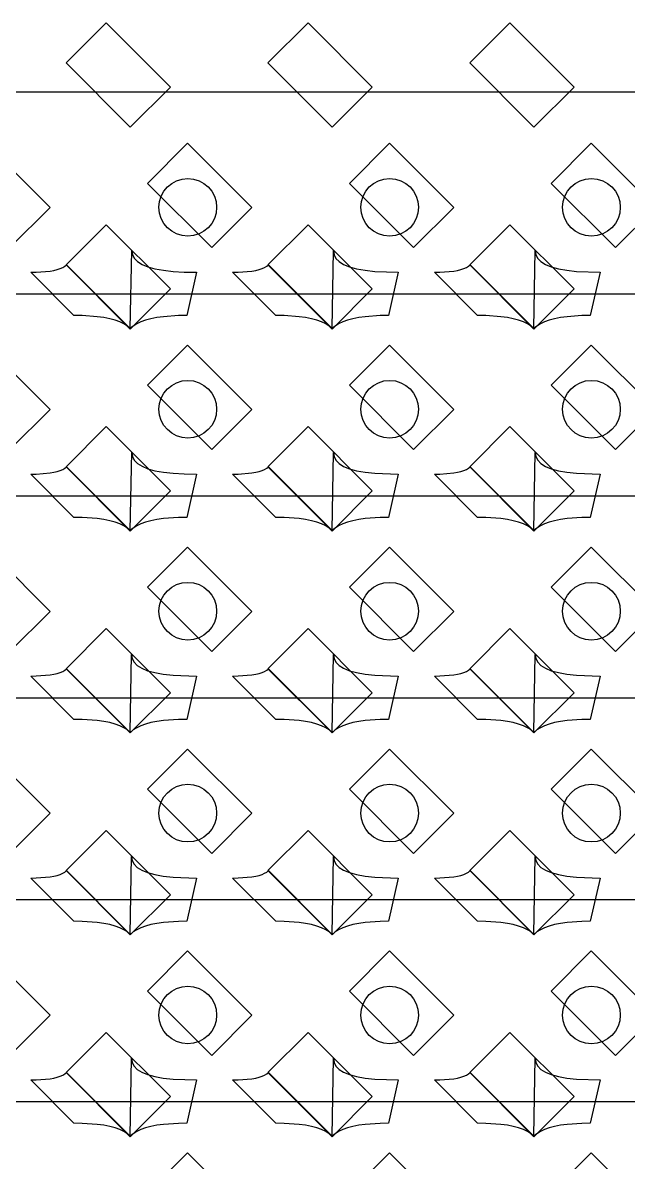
# Model space of a CAD drawing. Header units: inches. Extents: x 0.07 to 4.39, y 0.05 to 2.95.
# Drawn here: x 1.3328 to 1.5428, y 2.159 to 2.554 of the extents above; entities that cross this region are included whole.
import ezdxf

# ---------------------------------------------------------------- set-up
doc = ezdxf.new("R2010")
doc.units = ezdxf.units.IN
doc.header["$MEASUREMENT"] = 0
doc.layers.add('Top Layer', color=1, linetype='Continuous')

# ---------------------------------------------------------------- blocks, each defined once
blk = doc.blocks.new('0805_P_______________37')
at = {"layer": 'Top Layer'}
for p, q in [((-0.03937, 0.01575), (-0.01969, 0.01575)), ((-0.03937, -0.01575), (-0.03937, 0.01575)), ((-0.01969, 0.01575), (-0.01969, -0.01575)), ((0.01969, 0.01575), (0.03937, 0.01575)), ((0.01969, -0.01575), (0.01969, 0.01575)), ((0.03937, 0.01575), (0.03937, -0.01575)), ((-0.01969, -0.01575), (-0.03937, -0.01575)), ((0.03937, -0.01575), (0.01969, -0.01575))]:
    blk.add_line(p, q, dxfattribs=at)
blk = doc.blocks.new('0805_P_______________38')
at = {"layer": 'Top Layer'}
for p, q in [((-0.03937, 0.01575), (-0.01969, 0.01575)), ((-0.03937, -0.01575), (-0.03937, 0.01575)), ((-0.01969, 0.01575), (-0.01969, -0.01575)), ((0.01969, 0.01575), (0.03937, 0.01575)), ((0.01969, -0.01575), (0.01969, 0.01575)), ((0.03937, 0.01575), (0.03937, -0.01575)), ((-0.01969, -0.01575), (-0.03937, -0.01575)), ((0.03937, -0.01575), (0.01969, -0.01575))]:
    blk.add_line(p, q, dxfattribs=at)
blk = doc.blocks.new('0805_P_______________39')
at = {"layer": 'Top Layer'}
for p, q in [((-0.03937, 0.01575), (-0.01969, 0.01575)), ((-0.03937, -0.01575), (-0.03937, 0.01575)), ((-0.01969, 0.01575), (-0.01969, -0.01575)), ((0.01969, 0.01575), (0.03937, 0.01575)), ((0.01969, -0.01575), (0.01969, 0.01575)), ((0.03937, 0.01575), (0.03937, -0.01575)), ((-0.01969, -0.01575), (-0.03937, -0.01575)), ((0.03937, -0.01575), (0.01969, -0.01575))]:
    blk.add_line(p, q, dxfattribs=at)
blk = doc.blocks.new('0805_P_______________40')
at = {"layer": 'Top Layer'}
for p, q in [((-0.03937, 0.01575), (-0.01969, 0.01575)), ((-0.03937, -0.01575), (-0.03937, 0.01575)), ((-0.01969, 0.01575), (-0.01969, -0.01575)), ((0.01969, 0.01575), (0.03937, 0.01575)), ((0.01969, -0.01575), (0.01969, 0.01575)), ((0.03937, 0.01575), (0.03937, -0.01575)), ((-0.01969, -0.01575), (-0.03937, -0.01575)), ((0.03937, -0.01575), (0.01969, -0.01575))]:
    blk.add_line(p, q, dxfattribs=at)
blk = doc.blocks.new('0805_P_______________77')
at = {"layer": 'Top Layer'}
for p, q in [((-0.03937, 0.01575), (-0.01969, 0.01575)), ((-0.03937, -0.01575), (-0.03937, 0.01575)), ((-0.01969, 0.01575), (-0.01969, -0.01575)), ((0.01969, 0.01575), (0.03937, 0.01575)), ((0.01969, -0.01575), (0.01969, 0.01575)), ((0.03937, 0.01575), (0.03937, -0.01575)), ((-0.01969, -0.01575), (-0.03937, -0.01575)), ((0.03937, -0.01575), (0.01969, -0.01575))]:
    blk.add_line(p, q, dxfattribs=at)
blk = doc.blocks.new('0805_P_______________78')
at = {"layer": 'Top Layer'}
for p, q in [((-0.03937, 0.01575), (-0.01969, 0.01575)), ((-0.03937, -0.01575), (-0.03937, 0.01575)), ((-0.01969, 0.01575), (-0.01969, -0.01575)), ((0.01969, 0.01575), (0.03937, 0.01575)), ((0.01969, -0.01575), (0.01969, 0.01575)), ((0.03937, 0.01575), (0.03937, -0.01575)), ((-0.01969, -0.01575), (-0.03937, -0.01575)), ((0.03937, -0.01575), (0.01969, -0.01575))]:
    blk.add_line(p, q, dxfattribs=at)
blk = doc.blocks.new('0805_P_______________79')
at = {"layer": 'Top Layer'}
for p, q in [((-0.03937, 0.01575), (-0.01969, 0.01575)), ((-0.03937, -0.01575), (-0.03937, 0.01575)), ((-0.01969, 0.01575), (-0.01969, -0.01575)), ((0.01969, 0.01575), (0.03937, 0.01575)), ((0.01969, -0.01575), (0.01969, 0.01575)), ((0.03937, 0.01575), (0.03937, -0.01575)), ((-0.01969, -0.01575), (-0.03937, -0.01575)), ((0.03937, -0.01575), (0.01969, -0.01575))]:
    blk.add_line(p, q, dxfattribs=at)
blk = doc.blocks.new('0805_P_______________80')
at = {"layer": 'Top Layer'}
for p, q in [((-0.03937, 0.01575), (-0.01969, 0.01575)), ((-0.03937, -0.01575), (-0.03937, 0.01575)), ((-0.01969, 0.01575), (-0.01969, -0.01575)), ((0.01969, 0.01575), (0.03937, 0.01575)), ((0.01969, -0.01575), (0.01969, 0.01575)), ((0.03937, 0.01575), (0.03937, -0.01575)), ((-0.01969, -0.01575), (-0.03937, -0.01575)), ((0.03937, -0.01575), (0.01969, -0.01575))]:
    blk.add_line(p, q, dxfattribs=at)
blk = doc.blocks.new('0805_P_______________117')
at = {"layer": 'Top Layer'}
for p, q in [((-0.03937, 0.01575), (-0.01969, 0.01575)), ((-0.03937, -0.01575), (-0.03937, 0.01575)), ((-0.01969, 0.01575), (-0.01969, -0.01575)), ((0.01969, 0.01575), (0.03937, 0.01575)), ((0.01969, -0.01575), (0.01969, 0.01575)), ((0.03937, 0.01575), (0.03937, -0.01575)), ((-0.01969, -0.01575), (-0.03937, -0.01575)), ((0.03937, -0.01575), (0.01969, -0.01575))]:
    blk.add_line(p, q, dxfattribs=at)
blk = doc.blocks.new('0805_P_______________118')
at = {"layer": 'Top Layer'}
for p, q in [((-0.03937, 0.01575), (-0.01969, 0.01575)), ((-0.03937, -0.01575), (-0.03937, 0.01575)), ((-0.01969, 0.01575), (-0.01969, -0.01575)), ((0.01969, 0.01575), (0.03937, 0.01575)), ((0.01969, -0.01575), (0.01969, 0.01575)), ((0.03937, 0.01575), (0.03937, -0.01575)), ((-0.01969, -0.01575), (-0.03937, -0.01575)), ((0.03937, -0.01575), (0.01969, -0.01575))]:
    blk.add_line(p, q, dxfattribs=at)
blk = doc.blocks.new('0805_P_______________119')
at = {"layer": 'Top Layer'}
for p, q in [((-0.03937, 0.01575), (-0.01969, 0.01575)), ((-0.03937, -0.01575), (-0.03937, 0.01575)), ((-0.01969, 0.01575), (-0.01969, -0.01575)), ((0.01969, 0.01575), (0.03937, 0.01575)), ((0.01969, -0.01575), (0.01969, 0.01575)), ((0.03937, 0.01575), (0.03937, -0.01575)), ((-0.01969, -0.01575), (-0.03937, -0.01575)), ((0.03937, -0.01575), (0.01969, -0.01575))]:
    blk.add_line(p, q, dxfattribs=at)
blk = doc.blocks.new('0805_P_______________120')
at = {"layer": 'Top Layer'}
for p, q in [((-0.03937, 0.01575), (-0.01969, 0.01575)), ((-0.03937, -0.01575), (-0.03937, 0.01575)), ((-0.01969, 0.01575), (-0.01969, -0.01575)), ((0.01969, 0.01575), (0.03937, 0.01575)), ((0.01969, -0.01575), (0.01969, 0.01575)), ((0.03937, 0.01575), (0.03937, -0.01575)), ((-0.01969, -0.01575), (-0.03937, -0.01575)), ((0.03937, -0.01575), (0.01969, -0.01575))]:
    blk.add_line(p, q, dxfattribs=at)
blk = doc.blocks.new('0805_P_______________157')
at = {"layer": 'Top Layer'}
for p, q in [((-0.03937, 0.01575), (-0.01969, 0.01575)), ((-0.03937, -0.01575), (-0.03937, 0.01575)), ((-0.01969, 0.01575), (-0.01969, -0.01575)), ((0.01969, 0.01575), (0.03937, 0.01575)), ((0.01969, -0.01575), (0.01969, 0.01575)), ((0.03937, 0.01575), (0.03937, -0.01575)), ((-0.01969, -0.01575), (-0.03937, -0.01575)), ((0.03937, -0.01575), (0.01969, -0.01575))]:
    blk.add_line(p, q, dxfattribs=at)
blk = doc.blocks.new('0805_P_______________158')
at = {"layer": 'Top Layer'}
for p, q in [((-0.03937, 0.01575), (-0.01969, 0.01575)), ((-0.03937, -0.01575), (-0.03937, 0.01575)), ((-0.01969, 0.01575), (-0.01969, -0.01575)), ((0.01969, 0.01575), (0.03937, 0.01575)), ((0.01969, -0.01575), (0.01969, 0.01575)), ((0.03937, 0.01575), (0.03937, -0.01575)), ((-0.01969, -0.01575), (-0.03937, -0.01575)), ((0.03937, -0.01575), (0.01969, -0.01575))]:
    blk.add_line(p, q, dxfattribs=at)
blk = doc.blocks.new('0805_P_______________159')
at = {"layer": 'Top Layer'}
for p, q in [((-0.03937, 0.01575), (-0.01969, 0.01575)), ((-0.03937, -0.01575), (-0.03937, 0.01575)), ((-0.01969, 0.01575), (-0.01969, -0.01575)), ((0.01969, 0.01575), (0.03937, 0.01575)), ((0.01969, -0.01575), (0.01969, 0.01575)), ((0.03937, 0.01575), (0.03937, -0.01575)), ((-0.01969, -0.01575), (-0.03937, -0.01575)), ((0.03937, -0.01575), (0.01969, -0.01575))]:
    blk.add_line(p, q, dxfattribs=at)
blk = doc.blocks.new('0805_P_______________160')
at = {"layer": 'Top Layer'}
for p, q in [((-0.03937, 0.01575), (-0.01969, 0.01575)), ((-0.03937, -0.01575), (-0.03937, 0.01575)), ((-0.01969, 0.01575), (-0.01969, -0.01575)), ((0.01969, 0.01575), (0.03937, 0.01575)), ((0.01969, -0.01575), (0.01969, 0.01575)), ((0.03937, 0.01575), (0.03937, -0.01575)), ((-0.01969, -0.01575), (-0.03937, -0.01575)), ((0.03937, -0.01575), (0.01969, -0.01575))]:
    blk.add_line(p, q, dxfattribs=at)
blk = doc.blocks.new('0805_P_______________197')
at = {"layer": 'Top Layer'}
for p, q in [((-0.03937, 0.01575), (-0.01969, 0.01575)), ((-0.03937, -0.01575), (-0.03937, 0.01575)), ((-0.01969, 0.01575), (-0.01969, -0.01575)), ((0.01969, 0.01575), (0.03937, 0.01575)), ((0.01969, -0.01575), (0.01969, 0.01575)), ((0.03937, 0.01575), (0.03937, -0.01575)), ((-0.01969, -0.01575), (-0.03937, -0.01575)), ((0.03937, -0.01575), (0.01969, -0.01575))]:
    blk.add_line(p, q, dxfattribs=at)
blk = doc.blocks.new('0805_P_______________198')
at = {"layer": 'Top Layer'}
for p, q in [((-0.03937, 0.01575), (-0.01969, 0.01575)), ((-0.03937, -0.01575), (-0.03937, 0.01575)), ((-0.01969, 0.01575), (-0.01969, -0.01575)), ((0.01969, 0.01575), (0.03937, 0.01575)), ((0.01969, -0.01575), (0.01969, 0.01575)), ((0.03937, 0.01575), (0.03937, -0.01575)), ((-0.01969, -0.01575), (-0.03937, -0.01575)), ((0.03937, -0.01575), (0.01969, -0.01575))]:
    blk.add_line(p, q, dxfattribs=at)
blk = doc.blocks.new('0805_P_______________199')
at = {"layer": 'Top Layer'}
for p, q in [((-0.03937, 0.01575), (-0.01969, 0.01575)), ((-0.03937, -0.01575), (-0.03937, 0.01575)), ((-0.01969, 0.01575), (-0.01969, -0.01575)), ((0.01969, 0.01575), (0.03937, 0.01575)), ((0.01969, -0.01575), (0.01969, 0.01575)), ((0.03937, 0.01575), (0.03937, -0.01575)), ((-0.01969, -0.01575), (-0.03937, -0.01575)), ((0.03937, -0.01575), (0.01969, -0.01575))]:
    blk.add_line(p, q, dxfattribs=at)
blk = doc.blocks.new('0805_P_______________200')
at = {"layer": 'Top Layer'}
for p, q in [((-0.03937, 0.01575), (-0.01969, 0.01575)), ((-0.03937, -0.01575), (-0.03937, 0.01575)), ((-0.01969, 0.01575), (-0.01969, -0.01575)), ((0.01969, 0.01575), (0.03937, 0.01575)), ((0.01969, -0.01575), (0.01969, 0.01575)), ((0.03937, 0.01575), (0.03937, -0.01575)), ((-0.01969, -0.01575), (-0.03937, -0.01575)), ((0.03937, -0.01575), (0.01969, -0.01575))]:
    blk.add_line(p, q, dxfattribs=at)
blk = doc.blocks.new('0805_P_______________237')
at = {"layer": 'Top Layer'}
for p, q in [((-0.03937, 0.01575), (-0.01969, 0.01575)), ((-0.03937, -0.01575), (-0.03937, 0.01575)), ((-0.01969, 0.01575), (-0.01969, -0.01575)), ((0.01969, 0.01575), (0.03937, 0.01575)), ((0.01969, -0.01575), (0.01969, 0.01575)), ((0.03937, 0.01575), (0.03937, -0.01575)), ((-0.01969, -0.01575), (-0.03937, -0.01575)), ((0.03937, -0.01575), (0.01969, -0.01575))]:
    blk.add_line(p, q, dxfattribs=at)
blk = doc.blocks.new('0805_P_______________238')
at = {"layer": 'Top Layer'}
for p, q in [((-0.03937, 0.01575), (-0.01969, 0.01575)), ((-0.03937, -0.01575), (-0.03937, 0.01575)), ((-0.01969, 0.01575), (-0.01969, -0.01575)), ((0.01969, 0.01575), (0.03937, 0.01575)), ((0.01969, -0.01575), (0.01969, 0.01575)), ((0.03937, 0.01575), (0.03937, -0.01575)), ((-0.01969, -0.01575), (-0.03937, -0.01575)), ((0.03937, -0.01575), (0.01969, -0.01575))]:
    blk.add_line(p, q, dxfattribs=at)
blk = doc.blocks.new('0805_P_______________239')
at = {"layer": 'Top Layer'}
for p, q in [((-0.03937, 0.01575), (-0.01969, 0.01575)), ((-0.03937, -0.01575), (-0.03937, 0.01575)), ((-0.01969, 0.01575), (-0.01969, -0.01575)), ((0.01969, 0.01575), (0.03937, 0.01575)), ((0.01969, -0.01575), (0.01969, 0.01575)), ((0.03937, 0.01575), (0.03937, -0.01575)), ((-0.01969, -0.01575), (-0.03937, -0.01575)), ((0.03937, -0.01575), (0.01969, -0.01575))]:
    blk.add_line(p, q, dxfattribs=at)
blk = doc.blocks.new('0805_P_______________240')
at = {"layer": 'Top Layer'}
for p, q in [((-0.03937, 0.01575), (-0.01969, 0.01575)), ((-0.03937, -0.01575), (-0.03937, 0.01575)), ((-0.01969, 0.01575), (-0.01969, -0.01575)), ((0.01969, 0.01575), (0.03937, 0.01575)), ((0.01969, -0.01575), (0.01969, 0.01575)), ((0.03937, 0.01575), (0.03937, -0.01575)), ((-0.01969, -0.01575), (-0.03937, -0.01575)), ((0.03937, -0.01575), (0.01969, -0.01575))]:
    blk.add_line(p, q, dxfattribs=at)

msp = doc.modelspace()

# ---------------------------------------------------------------- linework, layer by layer
at = {"layer": 'Top Layer'}
for p, q in [((1.29588, 2.53), (1.36588, 2.53)), ((1.36588, 2.53), (1.43588, 2.53)), ((1.43588, 2.53), (1.50588, 2.53)), ((1.50588, 2.53), (1.85588, 2.53)), ((1.37005, 2.44795), (1.37059, 2.47508)), ((1.37059, 2.47508), (1.37079, 2.47364)), ((1.37079, 2.47364), (1.37144, 2.47235)), ((1.44005, 2.44795), (1.44051, 2.475)), ((1.44051, 2.475), (1.44071, 2.47357)), ((1.44071, 2.47357), (1.44137, 2.4723)), ((1.51005, 2.44795), (1.51051, 2.475)), ((1.51051, 2.475), (1.51071, 2.47357)), ((1.51071, 2.47357), (1.51137, 2.4723)), ((1.34474, 2.46842), (1.34576, 2.46875)), ((1.34576, 2.46875), (1.34664, 2.46914)), ((1.34664, 2.46914), (1.34737, 2.46957)), ((1.34737, 2.46957), (1.34795, 2.47005)), ((1.34795, 2.47005), (1.37005, 2.44795)), ((1.37144, 2.47235), (1.37255, 2.47122)), ((1.37255, 2.47122), (1.37411, 2.47023)), ((1.37411, 2.47023), (1.37612, 2.4694)), ((1.37612, 2.4694), (1.37859, 2.46871)), ((1.41474, 2.46842), (1.41576, 2.46875)), ((1.41576, 2.46875), (1.41664, 2.46914)), ((1.41664, 2.46914), (1.41737, 2.46957)), ((1.41737, 2.46957), (1.41795, 2.47005)), ((1.41795, 2.47005), (1.44005, 2.44795)), ((1.44137, 2.4723), (1.44248, 2.47117)), ((1.44248, 2.47117), (1.44405, 2.4702)), ((1.44405, 2.4702), (1.44607, 2.46937)), ((1.44607, 2.46937), (1.44855, 2.4687)), ((1.48474, 2.46842), (1.48576, 2.46875)), ((1.48576, 2.46875), (1.48664, 2.46914)), ((1.48664, 2.46914), (1.48737, 2.46957)), ((1.48737, 2.46957), (1.48795, 2.47005)), ((1.48795, 2.47005), (1.51005, 2.44795)), ((1.51137, 2.4723), (1.51248, 2.47117)), ((1.51248, 2.47117), (1.51405, 2.4702)), ((1.51405, 2.4702), (1.51607, 2.46937)), ((1.51607, 2.46937), (1.51855, 2.4687)), ((1.33551, 2.4675), (1.33741, 2.46753)), ((1.35051, 2.4525), (1.33551, 2.4675)), ((1.33741, 2.46753), (1.34225, 2.46791)), ((1.34225, 2.46791), (1.34356, 2.46814)), ((1.34356, 2.46814), (1.34474, 2.46842)), ((1.37859, 2.46871), (1.38151, 2.46818)), ((1.38151, 2.46818), (1.38489, 2.4678)), ((1.38489, 2.4678), (1.38872, 2.46758)), ((1.38872, 2.46758), (1.39301, 2.4675)), ((1.39301, 2.4675), (1.3896, 2.4525)), ((1.40551, 2.4675), (1.40741, 2.46753)), ((1.42051, 2.4525), (1.40551, 2.4675)), ((1.40741, 2.46753), (1.41225, 2.46791)), ((1.41225, 2.46791), (1.41356, 2.46814)), ((1.41356, 2.46814), (1.41474, 2.46842)), ((1.44855, 2.4687), (1.45148, 2.46817)), ((1.45148, 2.46817), (1.45487, 2.4678)), ((1.45487, 2.4678), (1.46301, 2.4675)), ((1.46301, 2.4675), (1.4596, 2.4525)), ((1.47551, 2.4675), (1.47741, 2.46753)), ((1.49051, 2.4525), (1.47551, 2.4675)), ((1.47741, 2.46753), (1.48225, 2.46791)), ((1.48225, 2.46791), (1.48356, 2.46814)), ((1.48356, 2.46814), (1.48474, 2.46842)), ((1.51855, 2.4687), (1.52148, 2.46817)), ((1.52148, 2.46817), (1.52487, 2.4678)), ((1.52487, 2.4678), (1.53301, 2.4675)), ((1.53301, 2.4675), (1.5296, 2.4525)), ((1.29588, 2.46), (1.36588, 2.46)), ((1.36588, 2.46), (1.43588, 2.46)), ((1.43588, 2.46), (1.50588, 2.46)), ((1.50588, 2.46), (1.57588, 2.46)), ((1.3534, 2.45245), (1.35051, 2.4525)), ((1.35857, 2.45209), (1.3534, 2.45245)), ((1.36084, 2.45177), (1.35857, 2.45209)), ((1.3629, 2.45136), (1.36084, 2.45177)), ((1.36475, 2.45086), (1.3629, 2.45136)), ((1.36639, 2.45027), (1.36475, 2.45086)), ((1.36782, 2.44959), (1.36639, 2.45027)), ((1.36904, 2.44882), (1.36782, 2.44959)), ((1.37229, 2.44959), (1.37107, 2.44882)), ((1.37372, 2.45027), (1.37229, 2.44959)), ((1.37536, 2.45086), (1.37372, 2.45027)), ((1.37721, 2.45136), (1.37536, 2.45086)), ((1.37927, 2.45177), (1.37721, 2.45136)), ((1.38154, 2.45209), (1.37927, 2.45177)), ((1.38671, 2.45245), (1.38154, 2.45209)), ((1.3896, 2.4525), (1.38671, 2.45245)), ((1.4234, 2.45245), (1.42051, 2.4525)), ((1.42857, 2.45209), (1.4234, 2.45245)), ((1.43084, 2.45177), (1.42857, 2.45209)), ((1.4329, 2.45136), (1.43084, 2.45177)), ((1.43475, 2.45086), (1.4329, 2.45136)), ((1.43639, 2.45027), (1.43475, 2.45086)), ((1.43782, 2.44959), (1.43639, 2.45027)), ((1.43904, 2.44882), (1.43782, 2.44959)), ((1.44229, 2.44959), (1.44107, 2.44882)), ((1.44372, 2.45027), (1.44229, 2.44959)), ((1.44536, 2.45086), (1.44372, 2.45027)), ((1.44721, 2.45136), (1.44536, 2.45086)), ((1.44927, 2.45177), (1.44721, 2.45136)), ((1.45154, 2.45209), (1.44927, 2.45177)), ((1.45671, 2.45245), (1.45154, 2.45209)), ((1.4596, 2.4525), (1.45671, 2.45245)), ((1.4934, 2.45245), (1.49051, 2.4525)), ((1.49857, 2.45209), (1.4934, 2.45245)), ((1.50084, 2.45177), (1.49857, 2.45209)), ((1.5029, 2.45136), (1.50084, 2.45177)), ((1.50475, 2.45086), (1.5029, 2.45136)), ((1.50639, 2.45027), (1.50475, 2.45086)), ((1.50782, 2.44959), (1.50639, 2.45027)), ((1.50904, 2.44882), (1.50782, 2.44959)), ((1.51229, 2.44959), (1.51107, 2.44882)), ((1.51372, 2.45027), (1.51229, 2.44959)), ((1.51536, 2.45086), (1.51372, 2.45027)), ((1.51721, 2.45136), (1.51536, 2.45086)), ((1.51927, 2.45177), (1.51721, 2.45136)), ((1.52154, 2.45209), (1.51927, 2.45177)), ((1.52671, 2.45245), (1.52154, 2.45209)), ((1.5296, 2.4525), (1.52671, 2.45245)), ((1.37005, 2.44795), (1.36904, 2.44882)), ((1.37107, 2.44882), (1.37005, 2.44795)), ((1.44005, 2.44795), (1.43904, 2.44882)), ((1.44107, 2.44882), (1.44005, 2.44795)), ((1.51005, 2.44795), (1.50904, 2.44882)), ((1.51107, 2.44882), (1.51005, 2.44795)), ((1.37005, 2.37795), (1.37059, 2.40508)), ((1.37059, 2.40508), (1.37079, 2.40364)), ((1.37079, 2.40364), (1.37144, 2.40235)), ((1.37144, 2.40235), (1.37255, 2.40122)), ((1.44005, 2.37795), (1.44051, 2.405)), ((1.44051, 2.405), (1.44071, 2.40357)), ((1.44071, 2.40357), (1.44137, 2.4023)), ((1.44137, 2.4023), (1.44248, 2.40117)), ((1.51005, 2.37795), (1.51051, 2.405)), ((1.51051, 2.405), (1.51071, 2.40357)), ((1.51071, 2.40357), (1.51137, 2.4023)), ((1.51137, 2.4023), (1.51248, 2.40117)), ((1.33741, 2.39753), (1.34225, 2.39791)), ((1.34225, 2.39791), (1.34356, 2.39814)), ((1.34356, 2.39814), (1.34474, 2.39842)), ((1.34474, 2.39842), (1.34576, 2.39875)), ((1.34576, 2.39875), (1.34664, 2.39914)), ((1.34664, 2.39914), (1.34737, 2.39957)), ((1.34737, 2.39957), (1.34795, 2.40006)), ((1.34795, 2.40006), (1.37005, 2.37795)), ((1.37255, 2.40122), (1.37411, 2.40023)), ((1.37411, 2.40023), (1.37612, 2.3994)), ((1.37612, 2.3994), (1.37859, 2.39871)), ((1.37859, 2.39871), (1.38151, 2.39818)), ((1.38151, 2.39818), (1.38489, 2.3978)), ((1.38489, 2.3978), (1.38872, 2.39758)), ((1.40741, 2.39753), (1.41225, 2.39791)), ((1.41225, 2.39791), (1.41356, 2.39814)), ((1.41356, 2.39814), (1.41474, 2.39842)), ((1.41474, 2.39842), (1.41576, 2.39875)), ((1.41576, 2.39875), (1.41664, 2.39914)), ((1.41664, 2.39914), (1.41737, 2.39957)), ((1.41737, 2.39957), (1.41795, 2.40006)), ((1.41795, 2.40006), (1.44005, 2.37795)), ((1.44248, 2.40117), (1.44405, 2.4002)), ((1.44405, 2.4002), (1.44607, 2.39937)), ((1.44607, 2.39937), (1.44855, 2.3987)), ((1.44855, 2.3987), (1.45148, 2.39817)), ((1.45148, 2.39817), (1.45487, 2.3978)), ((1.45487, 2.3978), (1.46301, 2.3975)), ((1.47741, 2.39753), (1.48225, 2.39791)), ((1.48225, 2.39791), (1.48356, 2.39814)), ((1.48356, 2.39814), (1.48474, 2.39842)), ((1.48474, 2.39842), (1.48576, 2.39875)), ((1.48576, 2.39875), (1.48664, 2.39914)), ((1.48664, 2.39914), (1.48737, 2.39957)), ((1.48737, 2.39957), (1.48795, 2.40006)), ((1.48795, 2.40006), (1.51005, 2.37795)), ((1.51248, 2.40117), (1.51405, 2.4002)), ((1.51405, 2.4002), (1.51607, 2.39937)), ((1.51607, 2.39937), (1.51855, 2.3987)), ((1.51855, 2.3987), (1.52148, 2.39817)), ((1.52148, 2.39817), (1.52487, 2.3978)), ((1.52487, 2.3978), (1.53301, 2.3975)), ((1.33551, 2.3975), (1.33741, 2.39753)), ((1.35051, 2.3825), (1.33551, 2.3975)), ((1.38872, 2.39758), (1.39301, 2.3975)), ((1.39301, 2.3975), (1.3896, 2.3825)), ((1.40551, 2.3975), (1.40741, 2.39753)), ((1.42051, 2.3825), (1.40551, 2.3975)), ((1.46301, 2.3975), (1.4596, 2.3825)), ((1.47551, 2.3975), (1.47741, 2.39753)), ((1.49051, 2.3825), (1.47551, 2.3975)), ((1.53301, 2.3975), (1.5296, 2.3825)), ((1.29588, 2.39), (1.36588, 2.39)), ((1.36588, 2.39), (1.43588, 2.39)), ((1.43588, 2.39), (1.50588, 2.39)), ((1.50588, 2.39), (1.85588, 2.39)), ((1.3534, 2.38245), (1.35051, 2.3825)), ((1.35857, 2.38209), (1.3534, 2.38245)), ((1.36084, 2.38177), (1.35857, 2.38209)), ((1.38154, 2.38209), (1.37927, 2.38177)), ((1.38671, 2.38245), (1.38154, 2.38209)), ((1.3896, 2.3825), (1.38671, 2.38245)), ((1.4234, 2.38245), (1.42051, 2.3825)), ((1.42857, 2.38209), (1.4234, 2.38245)), ((1.43084, 2.38177), (1.42857, 2.38209)), ((1.45154, 2.38209), (1.44927, 2.38177)), ((1.45671, 2.38245), (1.45154, 2.38209)), ((1.4596, 2.3825), (1.45671, 2.38245)), ((1.4934, 2.38245), (1.49051, 2.3825)), ((1.49857, 2.38209), (1.4934, 2.38245)), ((1.50084, 2.38177), (1.49857, 2.38209)), ((1.52154, 2.38209), (1.51927, 2.38177)), ((1.52671, 2.38245), (1.52154, 2.38209)), ((1.5296, 2.3825), (1.52671, 2.38245)), ((1.3629, 2.38136), (1.36084, 2.38177)), ((1.36475, 2.38086), (1.3629, 2.38136)), ((1.36639, 2.38027), (1.36475, 2.38086)), ((1.36782, 2.37959), (1.36639, 2.38027)), ((1.36904, 2.37882), (1.36782, 2.37959)), ((1.37005, 2.37795), (1.36904, 2.37882)), ((1.37107, 2.37882), (1.37005, 2.37795)), ((1.37229, 2.37959), (1.37107, 2.37882)), ((1.37372, 2.38027), (1.37229, 2.37959)), ((1.37536, 2.38086), (1.37372, 2.38027)), ((1.37721, 2.38136), (1.37536, 2.38086)), ((1.37927, 2.38177), (1.37721, 2.38136)), ((1.4329, 2.38136), (1.43084, 2.38177)), ((1.43475, 2.38086), (1.4329, 2.38136)), ((1.43639, 2.38027), (1.43475, 2.38086)), ((1.43782, 2.37959), (1.43639, 2.38027)), ((1.43904, 2.37882), (1.43782, 2.37959)), ((1.44005, 2.37795), (1.43904, 2.37882)), ((1.44107, 2.37882), (1.44005, 2.37795)), ((1.44229, 2.37959), (1.44107, 2.37882)), ((1.44372, 2.38027), (1.44229, 2.37959)), ((1.44536, 2.38086), (1.44372, 2.38027)), ((1.44721, 2.38136), (1.44536, 2.38086)), ((1.44927, 2.38177), (1.44721, 2.38136)), ((1.5029, 2.38136), (1.50084, 2.38177)), ((1.50475, 2.38086), (1.5029, 2.38136)), ((1.50639, 2.38027), (1.50475, 2.38086)), ((1.50782, 2.37959), (1.50639, 2.38027)), ((1.50904, 2.37882), (1.50782, 2.37959)), ((1.51005, 2.37795), (1.50904, 2.37882)), ((1.51107, 2.37882), (1.51005, 2.37795)), ((1.51229, 2.37959), (1.51107, 2.37882)), ((1.51372, 2.38027), (1.51229, 2.37959)), ((1.51536, 2.38086), (1.51372, 2.38027)), ((1.51721, 2.38136), (1.51536, 2.38086)), ((1.51927, 2.38177), (1.51721, 2.38136)), ((1.37005, 2.30795), (1.37051, 2.335)), ((1.37051, 2.335), (1.37071, 2.33357)), ((1.44005, 2.30795), (1.44051, 2.335)), ((1.44051, 2.335), (1.44071, 2.33357)), ((1.51005, 2.30795), (1.51051, 2.335)), ((1.51051, 2.335), (1.51071, 2.33357)), ((1.37071, 2.33357), (1.37137, 2.3323)), ((1.37137, 2.3323), (1.37248, 2.33117)), ((1.37248, 2.33117), (1.37405, 2.3302)), ((1.44071, 2.33357), (1.44137, 2.3323)), ((1.44137, 2.3323), (1.44248, 2.33117)), ((1.44248, 2.33117), (1.44405, 2.3302)), ((1.51071, 2.33357), (1.51137, 2.3323)), ((1.51137, 2.3323), (1.51248, 2.33117)), ((1.51248, 2.33117), (1.51405, 2.3302)), ((1.33551, 2.3275), (1.33741, 2.32753)), ((1.35051, 2.3125), (1.33551, 2.3275)), ((1.33741, 2.32753), (1.34225, 2.32791)), ((1.34225, 2.32791), (1.34356, 2.32814)), ((1.34356, 2.32814), (1.34474, 2.32842)), ((1.34474, 2.32842), (1.34576, 2.32875)), ((1.34576, 2.32875), (1.34664, 2.32914)), ((1.34664, 2.32914), (1.34737, 2.32957)), ((1.34737, 2.32957), (1.34795, 2.33006)), ((1.34795, 2.33006), (1.37005, 2.30795)), ((1.37405, 2.3302), (1.37607, 2.32937)), ((1.37607, 2.32937), (1.37855, 2.3287)), ((1.37855, 2.3287), (1.38148, 2.32817)), ((1.38148, 2.32817), (1.38487, 2.3278)), ((1.38487, 2.3278), (1.39301, 2.3275)), ((1.39301, 2.3275), (1.3896, 2.3125)), ((1.40551, 2.3275), (1.40741, 2.32753)), ((1.42051, 2.3125), (1.40551, 2.3275)), ((1.40741, 2.32753), (1.41225, 2.32791)), ((1.41225, 2.32791), (1.41356, 2.32814)), ((1.41356, 2.32814), (1.41474, 2.32842)), ((1.41474, 2.32842), (1.41576, 2.32875)), ((1.41576, 2.32875), (1.41664, 2.32914)), ((1.41664, 2.32914), (1.41737, 2.32957)), ((1.41737, 2.32957), (1.41795, 2.33006)), ((1.41795, 2.33006), (1.44005, 2.30795)), ((1.44405, 2.3302), (1.44607, 2.32937)), ((1.44607, 2.32937), (1.44855, 2.3287)), ((1.44855, 2.3287), (1.45148, 2.32817)), ((1.45148, 2.32817), (1.45487, 2.3278)), ((1.45487, 2.3278), (1.46301, 2.3275)), ((1.46301, 2.3275), (1.4596, 2.3125)), ((1.47551, 2.3275), (1.47741, 2.32753)), ((1.49051, 2.3125), (1.47551, 2.3275)), ((1.47741, 2.32753), (1.48225, 2.32791)), ((1.48225, 2.32791), (1.48356, 2.32814)), ((1.48356, 2.32814), (1.48474, 2.32842)), ((1.48474, 2.32842), (1.48576, 2.32875)), ((1.48576, 2.32875), (1.48664, 2.32914)), ((1.48664, 2.32914), (1.48737, 2.32957)), ((1.48737, 2.32957), (1.48795, 2.33006)), ((1.48795, 2.33006), (1.51005, 2.30795)), ((1.51405, 2.3302), (1.51607, 2.32937)), ((1.51607, 2.32937), (1.51855, 2.3287)), ((1.51855, 2.3287), (1.52148, 2.32817)), ((1.52148, 2.32817), (1.52487, 2.3278)), ((1.52487, 2.3278), (1.53301, 2.3275)), ((1.53301, 2.3275), (1.5296, 2.3125)), ((1.29588, 2.32), (1.43588, 2.32)), ((1.43588, 2.32), (1.50588, 2.32)), ((1.50588, 2.32), (1.71588, 2.32)), ((1.3534, 2.31245), (1.35051, 2.3125)), ((1.35857, 2.31209), (1.3534, 2.31245)), ((1.36084, 2.31177), (1.35857, 2.31209)), ((1.3629, 2.31136), (1.36084, 2.31177)), ((1.36475, 2.31086), (1.3629, 2.31136)), ((1.36639, 2.31027), (1.36475, 2.31086)), ((1.37536, 2.31086), (1.37372, 2.31027)), ((1.37721, 2.31136), (1.37536, 2.31086)), ((1.37927, 2.31177), (1.37721, 2.31136)), ((1.38154, 2.31209), (1.37927, 2.31177)), ((1.38671, 2.31245), (1.38154, 2.31209)), ((1.3896, 2.3125), (1.38671, 2.31245)), ((1.4234, 2.31245), (1.42051, 2.3125)), ((1.42857, 2.31209), (1.4234, 2.31245)), ((1.43084, 2.31177), (1.42857, 2.31209)), ((1.4329, 2.31136), (1.43084, 2.31177)), ((1.43475, 2.31086), (1.4329, 2.31136)), ((1.43639, 2.31027), (1.43475, 2.31086)), ((1.44536, 2.31086), (1.44372, 2.31027)), ((1.44721, 2.31136), (1.44536, 2.31086)), ((1.44927, 2.31177), (1.44721, 2.31136)), ((1.45154, 2.31209), (1.44927, 2.31177)), ((1.45671, 2.31245), (1.45154, 2.31209)), ((1.4596, 2.3125), (1.45671, 2.31245)), ((1.4934, 2.31245), (1.49051, 2.3125)), ((1.49857, 2.31209), (1.4934, 2.31245)), ((1.50084, 2.31177), (1.49857, 2.31209)), ((1.5029, 2.31136), (1.50084, 2.31177)), ((1.50475, 2.31086), (1.5029, 2.31136)), ((1.50639, 2.31027), (1.50475, 2.31086)), ((1.51536, 2.31086), (1.51372, 2.31027)), ((1.51721, 2.31136), (1.51536, 2.31086)), ((1.51927, 2.31177), (1.51721, 2.31136)), ((1.52154, 2.31209), (1.51927, 2.31177)), ((1.52671, 2.31245), (1.52154, 2.31209)), ((1.5296, 2.3125), (1.52671, 2.31245)), ((1.36782, 2.30959), (1.36639, 2.31027)), ((1.36904, 2.30882), (1.36782, 2.30959)), ((1.37005, 2.30795), (1.36904, 2.30882)), ((1.37107, 2.30882), (1.37005, 2.30795)), ((1.37229, 2.30959), (1.37107, 2.30882)), ((1.37372, 2.31027), (1.37229, 2.30959)), ((1.43782, 2.30959), (1.43639, 2.31027)), ((1.43904, 2.30882), (1.43782, 2.30959)), ((1.44005, 2.30795), (1.43904, 2.30882)), ((1.44107, 2.30882), (1.44005, 2.30795)), ((1.44229, 2.30959), (1.44107, 2.30882)), ((1.44372, 2.31027), (1.44229, 2.30959)), ((1.50782, 2.30959), (1.50639, 2.31027)), ((1.50904, 2.30882), (1.50782, 2.30959)), ((1.51005, 2.30795), (1.50904, 2.30882)), ((1.51107, 2.30882), (1.51005, 2.30795)), ((1.51229, 2.30959), (1.51107, 2.30882)), ((1.51372, 2.31027), (1.51229, 2.30959)), ((1.37005, 2.23795), (1.37051, 2.265)), ((1.37051, 2.265), (1.37071, 2.26357)), ((1.37071, 2.26357), (1.37137, 2.2623)), ((1.44005, 2.23795), (1.44051, 2.265)), ((1.44051, 2.265), (1.44071, 2.26357)), ((1.44071, 2.26357), (1.44137, 2.2623)), ((1.51005, 2.23795), (1.51051, 2.265)), ((1.51051, 2.265), (1.51071, 2.26357)), ((1.51071, 2.26357), (1.51137, 2.2623)), ((1.34664, 2.25914), (1.34737, 2.25957)), ((1.34737, 2.25957), (1.34795, 2.26005)), ((1.34795, 2.26005), (1.37005, 2.23795)), ((1.37137, 2.2623), (1.37248, 2.26117)), ((1.37248, 2.26117), (1.37405, 2.2602)), ((1.37405, 2.2602), (1.37607, 2.25937)), ((1.41664, 2.25914), (1.41737, 2.25957)), ((1.41737, 2.25957), (1.41795, 2.26005)), ((1.41795, 2.26005), (1.44005, 2.23795)), ((1.44137, 2.2623), (1.44248, 2.26117)), ((1.44248, 2.26117), (1.44405, 2.2602)), ((1.44405, 2.2602), (1.44607, 2.25937)), ((1.48664, 2.25914), (1.48737, 2.25957)), ((1.48737, 2.25957), (1.48795, 2.26005)), ((1.48795, 2.26005), (1.51005, 2.23795)), ((1.51137, 2.2623), (1.51248, 2.26117)), ((1.51248, 2.26117), (1.51405, 2.2602)), ((1.51405, 2.2602), (1.51607, 2.25937)), ((1.33551, 2.2575), (1.33741, 2.25753)), ((1.35051, 2.2425), (1.33551, 2.2575)), ((1.33741, 2.25753), (1.34225, 2.25791)), ((1.34225, 2.25791), (1.34356, 2.25814)), ((1.34356, 2.25814), (1.34474, 2.25842)), ((1.34474, 2.25842), (1.34576, 2.25875)), ((1.34576, 2.25875), (1.34664, 2.25914)), ((1.37607, 2.25937), (1.37855, 2.2587)), ((1.37855, 2.2587), (1.38148, 2.25817)), ((1.38148, 2.25817), (1.38487, 2.2578)), ((1.38487, 2.2578), (1.39301, 2.2575)), ((1.39301, 2.2575), (1.3896, 2.2425)), ((1.40551, 2.2575), (1.40741, 2.25753)), ((1.42051, 2.2425), (1.40551, 2.2575)), ((1.40741, 2.25753), (1.41225, 2.25791)), ((1.41225, 2.25791), (1.41356, 2.25814)), ((1.41356, 2.25814), (1.41474, 2.25842)), ((1.41474, 2.25842), (1.41576, 2.25875)), ((1.41576, 2.25875), (1.41664, 2.25914)), ((1.44607, 2.25937), (1.44855, 2.2587)), ((1.44855, 2.2587), (1.45148, 2.25817)), ((1.45148, 2.25817), (1.45487, 2.2578)), ((1.45487, 2.2578), (1.46301, 2.2575)), ((1.46301, 2.2575), (1.4596, 2.2425)), ((1.47551, 2.2575), (1.47741, 2.25753)), ((1.49051, 2.2425), (1.47551, 2.2575)), ((1.47741, 2.25753), (1.48225, 2.25791)), ((1.48225, 2.25791), (1.48356, 2.25814)), ((1.48356, 2.25814), (1.48474, 2.25842)), ((1.48474, 2.25842), (1.48576, 2.25875)), ((1.48576, 2.25875), (1.48664, 2.25914)), ((1.51607, 2.25937), (1.51855, 2.2587)), ((1.51855, 2.2587), (1.52148, 2.25817)), ((1.52148, 2.25817), (1.52487, 2.2578)), ((1.52487, 2.2578), (1.53301, 2.2575)), ((1.53301, 2.2575), (1.5296, 2.2425)), ((1.29588, 2.25), (1.43588, 2.25)), ((1.43588, 2.25), (1.50588, 2.25)), ((1.50588, 2.25), (1.71588, 2.25)), ((1.3534, 2.24245), (1.35051, 2.2425)), ((1.35857, 2.24209), (1.3534, 2.24245)), ((1.36084, 2.24177), (1.35857, 2.24209)), ((1.3629, 2.24136), (1.36084, 2.24177)), ((1.36475, 2.24086), (1.3629, 2.24136)), ((1.36639, 2.24027), (1.36475, 2.24086)), ((1.36782, 2.23959), (1.36639, 2.24027)), ((1.37372, 2.24027), (1.37229, 2.23959)), ((1.37536, 2.24086), (1.37372, 2.24027)), ((1.37721, 2.24136), (1.37536, 2.24086)), ((1.37927, 2.24177), (1.37721, 2.24136)), ((1.38154, 2.24209), (1.37927, 2.24177)), ((1.38671, 2.24245), (1.38154, 2.24209)), ((1.3896, 2.2425), (1.38671, 2.24245)), ((1.4234, 2.24245), (1.42051, 2.2425)), ((1.42857, 2.24209), (1.4234, 2.24245)), ((1.43084, 2.24177), (1.42857, 2.24209)), ((1.4329, 2.24136), (1.43084, 2.24177)), ((1.43475, 2.24086), (1.4329, 2.24136)), ((1.43639, 2.24027), (1.43475, 2.24086)), ((1.43782, 2.23959), (1.43639, 2.24027)), ((1.44372, 2.24027), (1.44229, 2.23959)), ((1.44536, 2.24086), (1.44372, 2.24027)), ((1.44721, 2.24136), (1.44536, 2.24086)), ((1.44927, 2.24177), (1.44721, 2.24136)), ((1.45154, 2.24209), (1.44927, 2.24177)), ((1.45671, 2.24245), (1.45154, 2.24209)), ((1.4596, 2.2425), (1.45671, 2.24245)), ((1.4934, 2.24245), (1.49051, 2.2425)), ((1.49857, 2.24209), (1.4934, 2.24245)), ((1.50084, 2.24177), (1.49857, 2.24209)), ((1.5029, 2.24136), (1.50084, 2.24177)), ((1.50475, 2.24086), (1.5029, 2.24136)), ((1.50639, 2.24027), (1.50475, 2.24086)), ((1.50782, 2.23959), (1.50639, 2.24027)), ((1.51372, 2.24027), (1.51229, 2.23959)), ((1.51536, 2.24086), (1.51372, 2.24027)), ((1.51721, 2.24136), (1.51536, 2.24086)), ((1.51927, 2.24177), (1.51721, 2.24136)), ((1.52154, 2.24209), (1.51927, 2.24177)), ((1.52671, 2.24245), (1.52154, 2.24209)), ((1.5296, 2.2425), (1.52671, 2.24245)), ((1.36904, 2.23882), (1.36782, 2.23959)), ((1.37005, 2.23795), (1.36904, 2.23882)), ((1.37107, 2.23882), (1.37005, 2.23795)), ((1.37229, 2.23959), (1.37107, 2.23882)), ((1.43904, 2.23882), (1.43782, 2.23959)), ((1.44005, 2.23795), (1.43904, 2.23882)), ((1.44107, 2.23882), (1.44005, 2.23795)), ((1.44229, 2.23959), (1.44107, 2.23882)), ((1.50904, 2.23882), (1.50782, 2.23959)), ((1.51005, 2.23795), (1.50904, 2.23882)), ((1.51107, 2.23882), (1.51005, 2.23795)), ((1.51229, 2.23959), (1.51107, 2.23882)), ((1.37005, 2.16795), (1.37051, 2.195)), ((1.37051, 2.195), (1.37071, 2.19357)), ((1.37071, 2.19357), (1.37137, 2.1923)), ((1.37137, 2.1923), (1.37248, 2.19117)), ((1.44005, 2.16795), (1.44051, 2.195)), ((1.44051, 2.195), (1.44071, 2.19357)), ((1.44071, 2.19357), (1.44137, 2.1923)), ((1.44137, 2.1923), (1.44248, 2.19117)), ((1.51005, 2.16795), (1.51051, 2.195)), ((1.51051, 2.195), (1.51071, 2.19357)), ((1.51071, 2.19357), (1.51137, 2.1923)), ((1.51137, 2.1923), (1.51248, 2.19117)), ((1.34356, 2.18814), (1.34474, 2.18842)), ((1.34474, 2.18842), (1.34576, 2.18875)), ((1.34576, 2.18875), (1.34664, 2.18914)), ((1.34664, 2.18914), (1.34737, 2.18957)), ((1.34737, 2.18957), (1.34795, 2.19006)), ((1.34795, 2.19006), (1.37005, 2.16795)), ((1.37248, 2.19117), (1.37405, 2.1902)), ((1.37405, 2.1902), (1.37607, 2.18937)), ((1.37607, 2.18937), (1.37855, 2.1887)), ((1.37855, 2.1887), (1.38148, 2.18817)), ((1.41356, 2.18814), (1.41474, 2.18842)), ((1.41474, 2.18842), (1.41576, 2.18875)), ((1.41576, 2.18875), (1.41664, 2.18914)), ((1.41664, 2.18914), (1.41737, 2.18957)), ((1.41737, 2.18957), (1.41795, 2.19006)), ((1.41795, 2.19006), (1.44005, 2.16795)), ((1.44248, 2.19117), (1.44405, 2.1902)), ((1.44405, 2.1902), (1.44607, 2.18937)), ((1.44607, 2.18937), (1.44855, 2.1887)), ((1.44855, 2.1887), (1.45148, 2.18817)), ((1.48356, 2.18814), (1.48474, 2.18842)), ((1.48474, 2.18842), (1.48576, 2.18875)), ((1.48576, 2.18875), (1.48664, 2.18914)), ((1.48664, 2.18914), (1.48737, 2.18957)), ((1.48737, 2.18957), (1.48795, 2.19006)), ((1.48795, 2.19006), (1.51005, 2.16795)), ((1.51248, 2.19117), (1.51405, 2.1902)), ((1.51405, 2.1902), (1.51607, 2.18937)), ((1.51607, 2.18937), (1.51855, 2.1887)), ((1.51855, 2.1887), (1.52148, 2.18817)), ((1.33551, 2.1875), (1.33741, 2.18753)), ((1.35051, 2.1725), (1.33551, 2.1875)), ((1.33741, 2.18753), (1.34225, 2.18791)), ((1.34225, 2.18791), (1.34356, 2.18814)), ((1.38148, 2.18817), (1.38487, 2.1878)), ((1.38487, 2.1878), (1.39301, 2.1875)), ((1.39301, 2.1875), (1.3896, 2.1725)), ((1.40551, 2.1875), (1.40741, 2.18753)), ((1.42051, 2.1725), (1.40551, 2.1875)), ((1.40741, 2.18753), (1.41225, 2.18791)), ((1.41225, 2.18791), (1.41356, 2.18814)), ((1.45148, 2.18817), (1.45487, 2.1878)), ((1.45487, 2.1878), (1.46301, 2.1875)), ((1.46301, 2.1875), (1.4596, 2.1725)), ((1.47551, 2.1875), (1.47741, 2.18753)), ((1.49051, 2.1725), (1.47551, 2.1875)), ((1.47741, 2.18753), (1.48225, 2.18791)), ((1.48225, 2.18791), (1.48356, 2.18814)), ((1.52148, 2.18817), (1.52487, 2.1878)), ((1.52487, 2.1878), (1.53301, 2.1875)), ((1.53301, 2.1875), (1.5296, 2.1725)), ((1.22588, 2.18), (1.43588, 2.18)), ((1.43588, 2.18), (1.50588, 2.18)), ((1.50588, 2.18), (1.71588, 2.18)), ((1.3534, 2.17245), (1.35051, 2.1725)), ((1.3896, 2.1725), (1.38671, 2.17245)), ((1.4234, 2.17245), (1.42051, 2.1725)), ((1.4596, 2.1725), (1.45671, 2.17245)), ((1.4934, 2.17245), (1.49051, 2.1725)), ((1.5296, 2.1725), (1.52671, 2.17245)), ((1.35857, 2.17209), (1.3534, 2.17245)), ((1.36084, 2.17177), (1.35857, 2.17209)), ((1.3629, 2.17136), (1.36084, 2.17177)), ((1.36475, 2.17086), (1.3629, 2.17136)), ((1.36639, 2.17027), (1.36475, 2.17086)), ((1.36782, 2.16959), (1.36639, 2.17027)), ((1.36904, 2.16882), (1.36782, 2.16959)), ((1.37005, 2.16795), (1.36904, 2.16882)), ((1.37107, 2.16882), (1.37005, 2.16795)), ((1.37229, 2.16959), (1.37107, 2.16882)), ((1.37372, 2.17027), (1.37229, 2.16959)), ((1.37536, 2.17086), (1.37372, 2.17027)), ((1.37721, 2.17136), (1.37536, 2.17086)), ((1.37927, 2.17177), (1.37721, 2.17136)), ((1.38154, 2.17209), (1.37927, 2.17177)), ((1.38671, 2.17245), (1.38154, 2.17209)), ((1.42857, 2.17209), (1.4234, 2.17245)), ((1.43084, 2.17177), (1.42857, 2.17209)), ((1.4329, 2.17136), (1.43084, 2.17177)), ((1.43475, 2.17086), (1.4329, 2.17136)), ((1.43639, 2.17027), (1.43475, 2.17086)), ((1.43782, 2.16959), (1.43639, 2.17027)), ((1.43904, 2.16882), (1.43782, 2.16959)), ((1.44005, 2.16795), (1.43904, 2.16882)), ((1.44107, 2.16882), (1.44005, 2.16795)), ((1.44229, 2.16959), (1.44107, 2.16882)), ((1.44372, 2.17027), (1.44229, 2.16959)), ((1.44536, 2.17086), (1.44372, 2.17027)), ((1.44721, 2.17136), (1.44536, 2.17086)), ((1.44927, 2.17177), (1.44721, 2.17136)), ((1.45154, 2.17209), (1.44927, 2.17177)), ((1.45671, 2.17245), (1.45154, 2.17209)), ((1.49857, 2.17209), (1.4934, 2.17245)), ((1.50084, 2.17177), (1.49857, 2.17209)), ((1.5029, 2.17136), (1.50084, 2.17177)), ((1.50475, 2.17086), (1.5029, 2.17136)), ((1.50639, 2.17027), (1.50475, 2.17086)), ((1.50782, 2.16959), (1.50639, 2.17027)), ((1.50904, 2.16882), (1.50782, 2.16959)), ((1.51005, 2.16795), (1.50904, 2.16882)), ((1.51107, 2.16882), (1.51005, 2.16795)), ((1.51229, 2.16959), (1.51107, 2.16882)), ((1.51372, 2.17027), (1.51229, 2.16959)), ((1.51536, 2.17086), (1.51372, 2.17027)), ((1.51721, 2.17136), (1.51536, 2.17086)), ((1.51927, 2.17177), (1.51721, 2.17136)), ((1.52154, 2.17209), (1.51927, 2.17177)), ((1.52671, 2.17245), (1.52154, 2.17209))]:
    msp.add_line(p, q, dxfattribs=at)
for centre in [(1.39, 2.49), (1.46, 2.49), (1.53, 2.49), (1.39, 2.42), (1.46, 2.42), (1.53, 2.42), (1.39, 2.35), (1.46, 2.35), (1.53, 2.35), (1.39, 2.28), (1.46, 2.28), (1.53, 2.28), (1.39, 2.21), (1.46, 2.21), (1.53, 2.21)]:
    msp.add_circle(centre, 0.01, dxfattribs=at)

# ---------------------------------------------------------------- block references
at = {"rotation": 45}
for name, p in [('0805_P_______________40', (1.345, 2.515)), ('0805_P_______________39', (1.415, 2.515)), ('0805_P_______________38', (1.485, 2.515)), ('0805_P_______________37', (1.555, 2.515)), ('0805_P_______________80', (1.345, 2.445)), ('0805_P_______________79', (1.415, 2.445)), ('0805_P_______________78', (1.485, 2.445)), ('0805_P_______________77', (1.555, 2.445)), ('0805_P_______________120', (1.345, 2.375)), ('0805_P_______________119', (1.415, 2.375)), ('0805_P_______________118', (1.485, 2.375)), ('0805_P_______________117', (1.555, 2.375)), ('0805_P_______________160', (1.345, 2.305)), ('0805_P_______________159', (1.415, 2.305)), ('0805_P_______________158', (1.485, 2.305)), ('0805_P_______________157', (1.555, 2.305)), ('0805_P_______________200', (1.345, 2.235)), ('0805_P_______________199', (1.415, 2.235)), ('0805_P_______________198', (1.485, 2.235)), ('0805_P_______________197', (1.555, 2.235)), ('0805_P_______________240', (1.345, 2.165)), ('0805_P_______________239', (1.415, 2.165)), ('0805_P_______________238', (1.485, 2.165)), ('0805_P_______________237', (1.555, 2.165))]:
    msp.add_blockref(name, p, dxfattribs=at)

doc.saveas('drawing.dxf')
